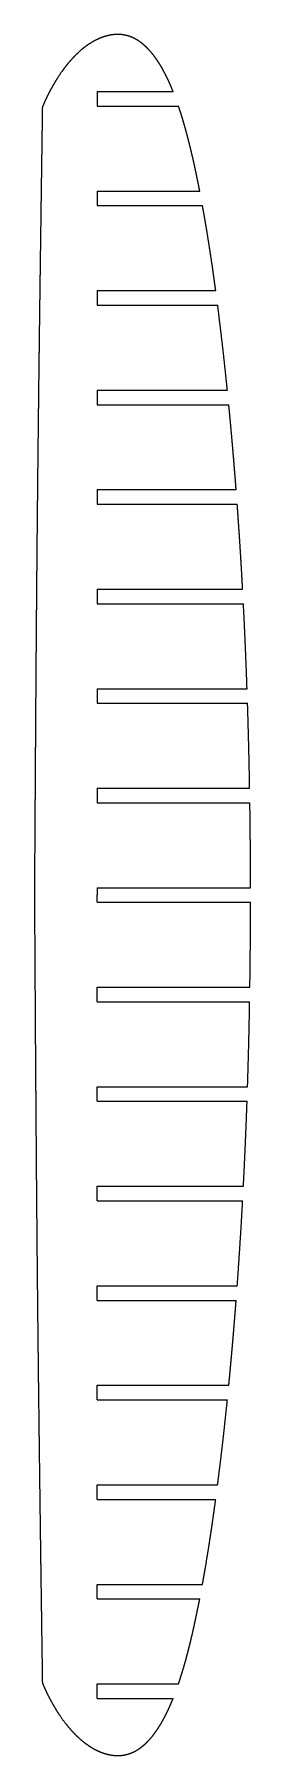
# Model space of a CAD drawing. Header units: metres. Extents: x 13 to 70, y -225 to 225.
import ezdxf

# ---------------------------------------------------------------- set-up
doc = ezdxf.new("R2010")
doc.units = ezdxf.units.M

msp = doc.modelspace()

# ---------------------------------------------------------------- linework, layer by layer
for p, q in [((29.73, 209.9, 483), (49.62, 209.9, 483)), ((29.73, 206.1, 483), (51.02, 206.1, 483)), ((29.73, 183.9, 483), (56.56, 183.9, 483)), ((29.73, 180.1, 483), (57.27, 180.1, 483)), ((29.73, 157.9, 483), (60.74, 157.9, 483)), ((29.73, 154.1, 483), (61.24, 154.1, 483)), ((29.73, 131.9, 483), (63.77, 131.9, 483)), ((29.73, 128.1, 483), (64.15, 128.1, 483)), ((29.73, 105.9, 483), (66.07, 105.9, 483)), ((29.73, 102.1, 483), (66.35, 102.1, 483)), ((29.73, 79.9, 483), (67.77, 79.9, 483)), ((29.73, 76.1, 483), (67.97, 76.1, 483)), ((29.73, 53.9, 483), (68.92, 53.9, 483)), ((29.73, 50.1, 483), (69.05, 50.1, 483)), ((29.73, 27.9, 483), (69.6, 27.9, 483)), ((29.73, 24.1, 483), (69.66, 24.1, 483)), ((29.73, 1.9, 483), (69.84, 1.9, 483)), ((29.73, -1.9, 483), (69.84, -1.9, 483)), ((29.73, -24.1, 483), (69.66, -24.1, 483)), ((29.73, -27.9, 483), (69.6, -27.9, 483)), ((29.73, -50.1, 483), (69.05, -50.1, 483)), ((29.73, -53.9, 483), (68.93, -53.9, 483)), ((29.73, -76.1, 483), (67.97, -76.1, 483)), ((29.73, -79.9, 483), (67.77, -79.9, 483)), ((29.73, -102.1, 483), (66.36, -102.1, 483)), ((29.73, -105.9, 483), (66.07, -105.9, 483)), ((29.73, -128.1, 483), (64.15, -128.1, 483)), ((29.73, -131.9, 483), (63.77, -131.9, 483)), ((29.73, -154.1, 483), (61.23, -154.1, 483)), ((29.73, -157.9, 483), (60.73, -157.9, 483)), ((29.73, -180.1, 483), (57.27, -180.1, 483)), ((29.73, -183.9, 483), (56.55, -183.9, 483)), ((29.73, -206.1, 483), (51.01, -206.1, 483)), ((29.73, -209.9, 483), (49.61, -209.9, 483))]:
    msp.add_line(p, q)
for points, knots in [([(49.62, 209.9, 483), (49.55, 210.07, 483), (49.48, 210.24, 483), (49.41, 210.4, 483), (49.35, 210.57, 483), (49.28, 210.73, 483), (49.21, 210.89, 483), (49.14, 211.05, 483), (48.78, 211.89, 483), (48.48, 212.57, 483), (48.17, 213.24, 483), (47.85, 213.91, 483), (47.51, 214.57, 483), (47.16, 215.23, 483), (46.8, 215.87, 483), (46.11, 217.05, 483), (45.78, 217.57, 483), (45.44, 218.09, 483), (45.09, 218.6, 483), (44.72, 219.11, 483), (44.34, 219.6, 483), (43.95, 220.08, 483), (43.11, 221.01, 483), (42.67, 221.47, 483), (42.21, 221.91, 483), (41.73, 222.33, 483), (41.23, 222.73, 483), (40.71, 223.09, 483), (40.16, 223.43, 483), (39.27, 223.89, 483), (38.94, 224.05, 483), (38.59, 224.2, 483), (38.25, 224.33, 483), (37.89, 224.44, 483), (37.53, 224.54, 483), (37.17, 224.62, 483), (36.35, 224.77, 483), (35.88, 224.83, 483), (35.41, 224.86, 483), (34.94, 224.86, 483), (34.47, 224.84, 483), (34, 224.79, 483), (33.54, 224.72, 483), (32.87, 224.59, 483), (32.67, 224.55, 483), (32.47, 224.5, 483), (32.27, 224.45, 483), (32.08, 224.4, 483), (31.88, 224.34, 483), (31.68, 224.28, 483), (31.27, 224.14, 483), (31.05, 224.06, 483), (30.84, 223.98, 483), (30.63, 223.9, 483), (30.41, 223.81, 483), (30.2, 223.72, 483), (29.99, 223.62, 483), (29.12, 223.21, 483), (28.49, 222.87, 483), (27.87, 222.5, 483), (27.27, 222.1, 483), (26.69, 221.68, 483), (26.12, 221.23, 483), (25.57, 220.77, 483), (24.28, 219.6, 483), (23.55, 218.89, 483), (22.86, 218.14, 483), (22.19, 217.36, 483), (21.55, 216.56, 483), (20.94, 215.75, 483), (20.35, 214.91, 483), (19.14, 213.09, 483), (18.53, 212.11, 483), (17.95, 211.1, 483), (17.39, 210.08, 483), (16.86, 209.05, 483), (16.36, 208, 483), (15.88, 206.94, 483), (15.43, 205.87, 483)], [0, 0, 0, 0, 0, 0, 0, 0, 0, 0.02769, 0.02769, 0.02769, 0.02769, 0.02769, 0.02769, 0.02769, 0.14584, 0.14584, 0.14584, 0.14584, 0.14584, 0.14584, 0.14584, 0.244866, 0.244866, 0.244866, 0.244866, 0.244866, 0.244866, 0.244866, 0.346247, 0.346247, 0.346247, 0.346247, 0.346247, 0.346247, 0.346247, 0.405446, 0.405446, 0.405446, 0.405446, 0.405446, 0.405446, 0.405446, 0.480324, 0.480324, 0.480324, 0.480324, 0.480324, 0.480324, 0.480324, 0.513115, 0.513115, 0.513115, 0.513115, 0.513115, 0.513115, 0.513115, 0.549504, 0.549504, 0.549504, 0.549504, 0.549504, 0.549504, 0.549504, 0.661205, 0.661205, 0.661205, 0.661205, 0.661205, 0.661205, 0.661205, 0.819832, 0.819832, 0.819832, 0.819832, 0.819832, 0.819832, 0.819832, 1, 1, 1, 1, 1, 1, 1, 1, 1]), ([(15.43, 205.87, 483), (15.43, 205.87, 483), (15.43, 205.87, 483), (15.43, 205.87, 483), (15.43, 205.87, 483), (15.43, 205.87, 483), (15.43, 205.87, 483), (15.43, 205.87, 483), (15.43, 205.85, 483), (15.43, 205.84, 483), (15.43, 205.82, 483), (15.43, 205.81, 483), (15.43, 205.79, 483), (15.43, 205.77, 483), (15.43, 205.75, 483), (15.43, 205.71, 483), (15.43, 205.68, 483), (15.43, 205.65, 483), (15.42, 205.62, 483), (15.42, 205.58, 483), (15.42, 205.53, 483), (15.42, 205.48, 483), (15.42, 205.38, 483), (15.42, 205.32, 483), (15.42, 205.25, 483), (15.42, 205.18, 483), (15.42, 205.11, 483), (15.42, 205.03, 483), (15.42, 204.94, 483), (15.41, 204.7, 483), (15.41, 204.55, 483), (15.41, 204.41, 483), (15.41, 204.26, 483), (15.4, 204.12, 483), (15.4, 203.97, 483), (15.4, 203.83, 483), (15.39, 203.44, 483), (15.39, 203.19, 483), (15.39, 202.95, 483), (15.38, 202.7, 483), (15.38, 202.45, 483), (15.38, 202.21, 483), (15.37, 201.96, 483), (15.36, 201.21, 483), (15.36, 200.69, 483), (15.35, 200.18, 483), (15.34, 199.67, 483), (15.33, 199.16, 483), (15.33, 198.65, 483), (15.32, 198.14, 483), (15.3, 196.62, 483), (15.28, 195.61, 483), (15.27, 194.6, 483), (15.26, 193.59, 483), (15.24, 192.58, 483), (15.23, 191.57, 483), (15.21, 190.56, 483), (15.19, 188.9, 483), (15.18, 188.24, 483), (15.17, 187.59, 483), (15.16, 186.93, 483), (15.15, 186.28, 483), (15.14, 185.62, 483), (15.13, 184.97, 483), (15.12, 183.6, 483), (15.11, 182.87, 483), (15.09, 182.13, 483), (15.08, 181.37, 483), (15.07, 180.6, 483), (15.06, 179.81, 483), (15.05, 179.01, 483), (15, 175.27, 483), (14.96, 172.35, 483), (14.92, 169.42, 483), (14.88, 166.5, 483), (14.84, 163.58, 483), (14.8, 160.65, 483), (14.76, 157.73, 483), (14.68, 151.58, 483), (14.64, 148.36, 483), (14.6, 145.14, 483), (14.56, 141.92, 483), (14.52, 138.7, 483), (14.48, 135.48, 483), (14.44, 132.26, 483), (14.37, 125.79, 483), (14.33, 122.53, 483), (14.29, 119.27, 483), (14.26, 116.01, 483), (14.22, 112.75, 483), (14.19, 109.5, 483), (14.15, 106.24, 483), (14.09, 99.62, 483), (14.05, 96.27, 483), (14.02, 92.91, 483), (13.99, 89.55, 483), (13.96, 86.19, 483), (13.93, 82.84, 483), (13.9, 79.48, 483), (13.85, 73.27, 483), (13.83, 70.42, 483), (13.81, 67.56, 483), (13.78, 64.71, 483), (13.76, 61.86, 483), (13.74, 59, 483), (13.72, 56.15, 483), (13.68, 50.82, 483), (13.66, 48.34, 483), (13.65, 45.86, 483), (13.63, 43.38, 483), (13.61, 40.9, 483), (13.6, 38.42, 483), (13.58, 35.94, 483), (13.55, 31.69, 483), (13.54, 29.92, 483), (13.53, 28.16, 483), (13.52, 26.39, 483), (13.51, 24.63, 483), (13.5, 22.86, 483), (13.49, 21.09, 483), (13.47, 18.72, 483), (13.47, 18.11, 483), (13.47, 17.5, 483), (13.46, 16.89, 483), (13.46, 16.28, 483), (13.45, 15.68, 483), (13.45, 15.07, 483), (13.44, 13.93, 483), (13.44, 13.39, 483), (13.44, 12.86, 483), (13.43, 12.32, 483), (13.43, 11.79, 483), (13.43, 11.26, 483), (13.42, 10.72, 483), (13.42, 9.57, 483), (13.41, 8.95, 483), (13.41, 8.33, 483), (13.41, 7.71, 483), (13.4, 7.08, 483), (13.4, 6.46, 483), (13.4, 5.84, 483), (13.39, 4.9, 483), (13.39, 4.58, 483), (13.39, 4.26, 483), (13.38, 3.94, 483), (13.38, 3.61, 483), (13.38, 3.29, 483), (13.38, 2.97, 483), (13.38, 2.47, 483), (13.37, 2.3, 483), (13.37, 2.14, 483), (13.37, 1.99, 483), (13.37, 1.85, 483), (13.37, 1.72, 483), (13.37, 1.59, 483), (13.37, 1.37, 483), (13.37, 1.26, 483), (13.37, 1.16, 483), (13.37, 1.06, 483), (13.37, 0.96, 483), (13.37, 0.86, 483), (13.36, 0.76, 483), (13.36, 0.6, 483), (13.36, 0.54, 483), (13.36, 0.49, 483), (13.36, 0.43, 483), (13.36, 0.38, 483), (13.36, 0.32, 483), (13.36, 0.27, 483), (13.36, 0.19, 483), (13.36, 0.17, 483), (13.36, 0.14, 483), (13.36, 0.12, 483), (13.36, 0.1, 483), (13.36, 0.07, 483), (13.36, 0.05, 483), (13.36, 0.03, 483), (13.36, 0.02, 483), (13.36, 0.01, 483), (13.36, 0.01, 483), (13.36, 0, 483), (13.36, 0, 483), (13.36, 0, 483), (13.36, 0, 483), (13.36, 0, 483), (13.36, 0, 483), (13.36, 0, 483), (13.36, 0, 483), (13.36, 0, 483), (13.36, -0.01, 483), (13.36, -0.02, 483), (13.36, -0.04, 483), (13.36, -0.05, 483), (13.36, -0.07, 483), (13.36, -0.08, 483), (13.36, -0.1, 483), (13.36, -0.12, 483), (13.36, -0.15, 483), (13.36, -0.17, 483), (13.36, -0.18, 483), (13.36, -0.2, 483), (13.36, -0.22, 483), (13.36, -0.24, 483), (13.36, -0.26, 483), (13.36, -0.31, 483), (13.36, -0.33, 483), (13.36, -0.36, 483), (13.36, -0.39, 483), (13.36, -0.42, 483), (13.36, -0.45, 483), (13.36, -0.48, 483), (13.36, -0.57, 483), (13.36, -0.63, 483), (13.36, -0.7, 483), (13.36, -0.76, 483), (13.37, -0.84, 483), (13.37, -0.92, 483), (13.37, -1, 483), (13.37, -1.19, 483), (13.37, -1.3, 483), (13.37, -1.41, 483), (13.37, -1.53, 483), (13.37, -1.65, 483), (13.37, -1.79, 483), (13.37, -1.93, 483), (13.37, -2.34, 483), (13.38, -2.6, 483), (13.38, -2.86, 483), (13.38, -3.12, 483), (13.38, -3.38, 483), (13.38, -3.63, 483), (13.38, -3.89, 483), (13.39, -4.66, 483), (13.39, -5.17, 483), (13.39, -5.68, 483), (13.4, -6.2, 483), (13.4, -6.71, 483), (13.4, -7.22, 483), (13.41, -7.73, 483), (13.42, -9.25, 483), (13.42, -10.26, 483), (13.43, -11.26, 483), (13.43, -12.27, 483), (13.44, -13.28, 483), (13.45, -14.29, 483), (13.45, -15.29, 483), (13.46, -16.96, 483), (13.47, -17.61, 483), (13.47, -18.27, 483), (13.47, -18.92, 483), (13.48, -19.58, 483), (13.48, -20.23, 483), (13.49, -20.89, 483), (13.49, -22.25, 483), (13.5, -22.98, 483), (13.5, -23.72, 483), (13.51, -24.48, 483), (13.51, -25.25, 483), (13.52, -26.04, 483), (13.52, -26.84, 483), (13.55, -30.58, 483), (13.56, -33.5, 483), (13.58, -36.42, 483), (13.6, -39.34, 483), (13.62, -42.26, 483), (13.64, -45.18, 483), (13.66, -48.1, 483), (13.71, -54.24, 483), (13.73, -57.46, 483), (13.75, -60.68, 483), (13.78, -63.9, 483), (13.8, -67.12, 483), (13.83, -70.34, 483), (13.85, -73.55, 483), (13.91, -80.03, 483), (13.94, -83.29, 483), (13.96, -86.54, 483), (13.99, -89.8, 483), (14.02, -93.06, 483), (14.05, -96.32, 483), (14.09, -99.57, 483), (14.15, -106.19, 483), (14.19, -109.55, 483), (14.22, -112.91, 483), (14.26, -116.26, 483), (14.3, -119.62, 483), (14.33, -122.98, 483), (14.37, -126.34, 483), (14.45, -132.55, 483), (14.48, -135.41, 483), (14.52, -138.26, 483), (14.55, -141.11, 483), (14.59, -143.97, 483), (14.62, -146.82, 483), (14.66, -149.68, 483), (14.73, -155.01, 483), (14.76, -157.5, 483), (14.79, -159.98, 483), (14.83, -162.46, 483), (14.86, -164.94, 483), (14.89, -167.42, 483), (14.93, -169.9, 483), (14.98, -174.15, 483), (15.01, -175.92, 483), (15.03, -177.69, 483), (15.06, -179.46, 483), (15.08, -181.22, 483), (15.11, -182.99, 483), (15.13, -184.76, 483), (15.17, -187.14, 483), (15.17, -187.75, 483), (15.18, -188.35, 483), (15.19, -188.96, 483), (15.2, -189.57, 483), (15.21, -190.18, 483), (15.22, -190.79, 483), (15.23, -191.93, 483), (15.24, -192.47, 483), (15.25, -193, 483), (15.25, -193.54, 483), (15.26, -194.07, 483), (15.27, -194.6, 483), (15.28, -195.14, 483), (15.29, -196.29, 483), (15.3, -196.92, 483), (15.31, -197.54, 483), (15.32, -198.16, 483), (15.33, -198.78, 483), (15.34, -199.4, 483), (15.35, -200.03, 483), (15.36, -200.97, 483), (15.36, -201.29, 483), (15.37, -201.61, 483), (15.37, -201.93, 483), (15.38, -202.25, 483), (15.38, -202.58, 483), (15.39, -202.9, 483), (15.39, -203.4, 483), (15.4, -203.57, 483), (15.4, -203.73, 483), (15.4, -203.88, 483), (15.4, -204.02, 483), (15.4, -204.16, 483), (15.41, -204.28, 483), (15.41, -204.5, 483), (15.41, -204.61, 483), (15.41, -204.71, 483), (15.41, -204.81, 483), (15.41, -204.91, 483), (15.42, -205.01, 483), (15.42, -205.12, 483), (15.42, -205.27, 483), (15.42, -205.33, 483), (15.42, -205.38, 483), (15.42, -205.44, 483), (15.42, -205.49, 483), (15.42, -205.55, 483), (15.42, -205.6, 483), (15.43, -205.68, 483), (15.43, -205.7, 483), (15.43, -205.73, 483), (15.43, -205.75, 483), (15.43, -205.78, 483), (15.43, -205.8, 483), (15.43, -205.82, 483), (15.43, -205.84, 483), (15.43, -205.85, 483), (15.43, -205.85, 483), (15.43, -205.86, 483), (15.43, -205.86, 483), (15.43, -205.86, 483), (15.43, -205.87, 483), (15.43, -205.87, 483), (15.43, -205.87, 483), (15.43, -205.87, 483), (15.43, -205.87, 483), (15.43, -205.87, 483), (15.43, -205.87, 483), (15.43, -205.87, 483), (15.43, -205.87, 483)], [0, 0, 0, 0, 0, 0, 0, 0, 0, 0.002418, 0.002418, 0.002418, 0.002418, 0.002418, 0.002418, 0.002418, 0.004895, 0.004895, 0.004895, 0.004895, 0.004895, 0.004895, 0.004895, 0.008221, 0.008221, 0.008221, 0.008221, 0.008221, 0.008221, 0.008221, 0.011547, 0.011547, 0.011547, 0.011547, 0.011547, 0.011547, 0.011547, 0.016628, 0.016628, 0.016628, 0.016628, 0.016628, 0.016628, 0.016628, 0.025224, 0.025224, 0.025224, 0.025224, 0.025224, 0.025224, 0.025224, 0.04308, 0.04308, 0.04308, 0.04308, 0.04308, 0.04308, 0.04308, 0.07827, 0.07827, 0.07827, 0.07827, 0.07827, 0.07827, 0.07827, 0.101136, 0.101136, 0.101136, 0.101136, 0.101136, 0.101136, 0.101136, 0.125973, 0.125973, 0.125973, 0.125973, 0.125973, 0.125973, 0.125973, 0.215015, 0.215015, 0.215015, 0.215015, 0.215015, 0.215015, 0.215015, 0.313075, 0.313075, 0.313075, 0.313075, 0.313075, 0.313075, 0.313075, 0.412291, 0.412291, 0.412291, 0.412291, 0.412291, 0.412291, 0.412291, 0.514533, 0.514533, 0.514533, 0.514533, 0.514533, 0.514533, 0.514533, 0.601417, 0.601417, 0.601417, 0.601417, 0.601417, 0.601417, 0.601417, 0.676939, 0.676939, 0.676939, 0.676939, 0.676939, 0.676939, 0.676939, 0.730724, 0.730724, 0.730724, 0.730724, 0.730724, 0.730724, 0.730724, 0.749259, 0.749259, 0.749259, 0.749259, 0.749259, 0.749259, 0.749259, 0.765512, 0.765512, 0.765512, 0.765512, 0.765512, 0.765512, 0.765512, 0.784439, 0.784439, 0.784439, 0.784439, 0.784439, 0.784439, 0.784439, 0.794233, 0.794233, 0.794233, 0.794233, 0.794233, 0.794233, 0.794233, 0.79966, 0.79966, 0.79966, 0.79966, 0.79966, 0.79966, 0.79966, 0.804278, 0.804278, 0.804278, 0.804278, 0.804278, 0.804278, 0.804278, 0.806821, 0.806821, 0.806821, 0.806821, 0.806821, 0.806821, 0.806821, 0.808009, 0.808009, 0.808009, 0.808009, 0.808009, 0.808009, 0.808009, 0.808688, 0.808688, 0.808688, 0.808688, 0.808688, 0.808688, 0.808688, 0.809333, 0.809333, 0.809333, 0.809333, 0.809333, 0.809333, 0.809333, 0.810259, 0.810259, 0.810259, 0.810259, 0.810259, 0.810259, 0.810259, 0.810983, 0.810983, 0.810983, 0.810983, 0.810983, 0.810983, 0.810983, 0.811708, 0.811708, 0.811708, 0.811708, 0.811708, 0.811708, 0.811708, 0.812846, 0.812846, 0.812846, 0.812846, 0.812846, 0.812846, 0.812846, 0.814088, 0.814088, 0.814088, 0.814088, 0.814088, 0.814088, 0.814088, 0.816207, 0.816207, 0.816207, 0.816207, 0.816207, 0.816207, 0.816207, 0.820389, 0.820389, 0.820389, 0.820389, 0.820389, 0.820389, 0.820389, 0.82863, 0.82863, 0.82863, 0.82863, 0.82863, 0.82863, 0.82863, 0.833986, 0.833986, 0.833986, 0.833986, 0.833986, 0.833986, 0.833986, 0.839802, 0.839802, 0.839802, 0.839802, 0.839802, 0.839802, 0.839802, 0.860659, 0.860659, 0.860659, 0.860659, 0.860659, 0.860659, 0.860659, 0.883633, 0.883633, 0.883633, 0.883633, 0.883633, 0.883633, 0.883633, 0.906887, 0.906887, 0.906887, 0.906887, 0.906887, 0.906887, 0.906887, 0.93086, 0.93086, 0.93086, 0.93086, 0.93086, 0.93086, 0.93086, 0.951239, 0.951239, 0.951239, 0.951239, 0.951239, 0.951239, 0.951239, 0.968956, 0.968956, 0.968956, 0.968956, 0.968956, 0.968956, 0.968956, 0.981576, 0.981576, 0.981576, 0.981576, 0.981576, 0.981576, 0.981576, 0.985926, 0.985926, 0.985926, 0.985926, 0.985926, 0.985926, 0.985926, 0.989739, 0.989739, 0.989739, 0.989739, 0.989739, 0.989739, 0.989739, 0.99418, 0.99418, 0.99418, 0.99418, 0.99418, 0.99418, 0.99418, 0.996479, 0.996479, 0.996479, 0.996479, 0.996479, 0.996479, 0.996479, 0.997752, 0.997752, 0.997752, 0.997752, 0.997752, 0.997752, 0.997752, 0.998836, 0.998836, 0.998836, 0.998836, 0.998836, 0.998836, 0.998836, 0.999432, 0.999432, 0.999432, 0.999432, 0.999432, 0.999432, 0.999432, 0.999711, 0.999711, 0.999711, 0.999711, 0.999711, 0.999711, 0.999711, 0.999823, 0.999823, 0.999823, 0.999823, 0.999823, 0.999823, 0.999823, 1, 1, 1, 1, 1, 1, 1, 1, 1]), ([(56.56, 183.9, 483), (56.28, 185.38, 483), (55.98, 186.85, 483), (55.68, 188.32, 483), (55.37, 189.79, 483), (55.05, 191.26, 483), (54.71, 192.73, 483), (54.37, 194.19, 483), (53.87, 196.21, 483), (53.74, 196.76, 483), (53.6, 197.31, 483), (53.46, 197.84, 483), (53.32, 198.38, 483), (53.18, 198.9, 483), (53.04, 199.42, 483), (52.79, 200.31, 483), (52.69, 200.69, 483), (52.58, 201.07, 483), (52.47, 201.44, 483), (52.37, 201.81, 483), (52.26, 202.18, 483), (52.15, 202.54, 483), (51.92, 203.32, 483), (51.79, 203.73, 483), (51.66, 204.14, 483), (51.53, 204.54, 483), (51.41, 204.94, 483), (51.28, 205.33, 483), (51.15, 205.72, 483), (51.02, 206.1, 483)], [0, 0, 0, 0, 0, 0, 0, 0, 0, 0.499091, 0.499091, 0.499091, 0.499091, 0.499091, 0.499091, 0.499091, 0.689458, 0.689458, 0.689458, 0.689458, 0.689458, 0.689458, 0.689458, 0.832233, 0.832233, 0.832233, 0.832233, 0.832233, 0.832233, 0.832233, 1, 1, 1, 1, 1, 1, 1, 1, 1]), ([(60.74, 157.9, 483), (60.62, 158.79, 483), (60.49, 159.68, 483), (60.37, 160.57, 483), (60.25, 161.46, 483), (60.12, 162.34, 483), (60, 163.23, 483), (59.87, 164.12, 483), (59.46, 166.9, 483), (59.17, 168.79, 483), (58.88, 170.68, 483), (58.58, 172.57, 483), (58.27, 174.45, 483), (57.95, 176.34, 483), (57.62, 178.22, 483), (57.27, 180.1, 483)], [0, 0, 0, 0, 0, 0, 0, 0, 0, 0.31941, 0.31941, 0.31941, 0.31941, 0.31941, 0.31941, 0.31941, 1, 1, 1, 1, 1, 1, 1, 1, 1]), ([(66.07, 105.9, 483), (65.93, 107.7, 483), (65.79, 109.5, 483), (65.65, 111.3, 483), (65.5, 113.1, 483), (65.35, 114.9, 483), (65.2, 116.69, 483), (65.04, 118.49, 483), (64.79, 121.27, 483), (64.7, 122.24, 483), (64.62, 123.22, 483), (64.52, 124.2, 483), (64.43, 125.17, 483), (64.34, 126.15, 483), (64.25, 127.12, 483), (64.15, 128.1, 483)], [0, 0, 0, 0, 0, 0, 0, 0, 0, 0.647974, 0.647974, 0.647974, 0.647974, 0.647974, 0.647974, 0.647974, 1, 1, 1, 1, 1, 1, 1, 1, 1]), ([(67.77, 79.9, 483), (67.73, 80.55, 483), (67.69, 81.2, 483), (67.66, 81.85, 483), (67.62, 82.5, 483), (67.58, 83.15, 483), (67.55, 83.8, 483), (67.51, 84.45, 483), (67.35, 87.22, 483), (67.22, 89.35, 483), (67.09, 91.48, 483), (66.95, 93.6, 483), (66.81, 95.73, 483), (66.66, 97.85, 483), (66.51, 99.98, 483), (66.35, 102.1, 483)], [0, 0, 0, 0, 0, 0, 0, 0, 0, 0.233987, 0.233987, 0.233987, 0.233987, 0.233987, 0.233987, 0.233987, 1, 1, 1, 1, 1, 1, 1, 1, 1]), ([(64.15, -128.1, 483), (64.26, -126.97, 483), (64.37, -125.85, 483), (64.48, -124.72, 483), (64.58, -123.59, 483), (64.68, -122.46, 483), (64.79, -121.34, 483), (64.89, -120.21, 483), (65.07, -118.2, 483), (65.14, -117.32, 483), (65.22, -116.44, 483), (65.29, -115.57, 483), (65.37, -114.69, 483), (65.44, -113.81, 483), (65.51, -112.93, 483), (65.65, -111.28, 483), (65.71, -110.51, 483), (65.77, -109.74, 483), (65.83, -108.98, 483), (65.89, -108.21, 483), (65.95, -107.44, 483), (66.01, -106.67, 483), (66.07, -105.9, 483)], [0, 0, 0, 0, 0, 0, 0, 0, 0, 0.406516, 0.406516, 0.406516, 0.406516, 0.406516, 0.406516, 0.406516, 0.723135, 0.723135, 0.723135, 0.723135, 0.723135, 0.723135, 0.723135, 1, 1, 1, 1, 1, 1, 1, 1, 1]), ([(57.27, -180.1, 483), (57.38, -179.47, 483), (57.5, -178.83, 483), (57.61, -178.2, 483), (57.72, -177.56, 483), (57.83, -176.93, 483), (57.94, -176.29, 483), (58.05, -175.66, 483), (58.51, -172.89, 483), (58.86, -170.75, 483), (59.2, -168.61, 483), (59.52, -166.47, 483), (59.84, -164.33, 483), (60.14, -162.19, 483), (60.44, -160.05, 483), (60.73, -157.9, 483)], [0, 0, 0, 0, 0, 0, 0, 0, 0, 0.229427, 0.229427, 0.229427, 0.229427, 0.229427, 0.229427, 0.229427, 1, 1, 1, 1, 1, 1, 1, 1, 1]), ([(51.01, -206.1, 483), (51.03, -206.02, 483), (51.06, -205.95, 483), (51.09, -205.87, 483), (51.11, -205.79, 483), (51.14, -205.71, 483), (51.17, -205.63, 483), (51.19, -205.56, 483), (51.33, -205.13, 483), (51.44, -204.79, 483), (51.55, -204.45, 483), (51.66, -204.1, 483), (51.77, -203.76, 483), (51.88, -203.41, 483), (51.98, -203.06, 483), (52.49, -201.39, 483), (52.87, -200.06, 483), (53.23, -198.72, 483), (53.58, -197.38, 483), (53.92, -196.04, 483), (54.24, -194.69, 483), (54.56, -193.34, 483), (55.09, -190.99, 483), (55.31, -189.98, 483), (55.53, -188.97, 483), (55.74, -187.95, 483), (55.95, -186.94, 483), (56.16, -185.93, 483), (56.36, -184.91, 483), (56.55, -183.9, 483)], [0, 0, 0, 0, 0, 0, 0, 0, 0, 0.028921, 0.028921, 0.028921, 0.028921, 0.028921, 0.028921, 0.028921, 0.155322, 0.155322, 0.155322, 0.155322, 0.155322, 0.155322, 0.155322, 0.639021, 0.639021, 0.639021, 0.639021, 0.639021, 0.639021, 0.639021, 1, 1, 1, 1, 1, 1, 1, 1, 1]), ([(15.43, -205.87, 483), (15.97, -207.15, 483), (16.55, -208.41, 483), (17.16, -209.65, 483), (17.81, -210.88, 483), (18.49, -212.09, 483), (19.22, -213.27, 483), (19.99, -214.42, 483), (21.53, -216.52, 483), (22.29, -217.48, 483), (23.08, -218.41, 483), (23.92, -219.3, 483), (24.79, -220.15, 483), (25.72, -220.95, 483), (26.69, -221.69, 483), (27.98, -222.54, 483), (28.26, -222.71, 483), (28.54, -222.88, 483), (28.82, -223.04, 483), (29.11, -223.2, 483), (29.4, -223.34, 483), (29.69, -223.49, 483), (30.14, -223.69, 483), (30.29, -223.76, 483), (30.45, -223.83, 483), (30.6, -223.89, 483), (30.76, -223.95, 483), (30.92, -224.01, 483), (31.07, -224.07, 483), (31.39, -224.18, 483), (31.54, -224.23, 483), (31.7, -224.28, 483), (31.86, -224.33, 483), (32.02, -224.38, 483), (32.17, -224.42, 483), (32.33, -224.47, 483), (33.03, -224.64, 483), (33.57, -224.74, 483), (34.12, -224.82, 483), (34.67, -224.86, 483), (35.22, -224.87, 483), (35.77, -224.84, 483), (36.32, -224.78, 483), (37.4, -224.58, 483), (37.92, -224.44, 483), (38.44, -224.27, 483), (38.94, -224.07, 483), (39.43, -223.84, 483), (39.9, -223.58, 483), (40.36, -223.29, 483), (41.14, -222.76, 483), (41.47, -222.51, 483), (41.79, -222.25, 483), (42.1, -221.99, 483), (42.4, -221.71, 483), (42.7, -221.42, 483), (42.98, -221.13, 483), (43.78, -220.27, 483), (44.27, -219.69, 483), (44.74, -219.09, 483), (45.19, -218.46, 483), (45.62, -217.83, 483), (46.02, -217.18, 483), (46.41, -216.53, 483), (47.2, -215.15, 483), (47.58, -214.42, 483), (47.95, -213.68, 483), (48.31, -212.93, 483), (48.65, -212.18, 483), (48.98, -211.43, 483), (49.3, -210.67, 483), (49.61, -209.9, 483)], [0, 0, 0, 0, 0, 0, 0, 0, 0, 0.0216076, 0.0216076, 0.0216076, 0.0216076, 0.0216076, 0.0216076, 0.0216076, 0.0406201, 0.0406201, 0.0406201, 0.0406201, 0.0406201, 0.0406201, 0.0406201, 0.0456983, 0.0456983, 0.0456983, 0.0456983, 0.0456983, 0.0456983, 0.0456983, 0.0483448, 0.0483448, 0.0483448, 0.0483448, 0.0483448, 0.0483448, 0.0483448, 0.0509708, 0.0509708, 0.0509708, 0.0509708, 0.0509708, 0.0509708, 0.0509708, 0.0597328, 0.0597328, 0.0597328, 0.0597328, 0.0597328, 0.0597328, 0.0597328, 0.0683249, 0.0683249, 0.0683249, 0.0683249, 0.0683249, 0.0683249, 0.0683249, 0.074828, 0.074828, 0.074828, 0.074828, 0.074828, 0.074828, 0.074828, 0.0869692, 0.0869692, 0.0869692, 0.0869692, 0.0869692, 0.0869692, 0.0869692, 0.1000834, 0.1000834, 0.1000834, 0.1000834, 0.1000834, 0.1000834, 0.1000834, 0.1000834, 0.1000834])]:
    msp.add_open_spline(points, degree=8, knots=knots)
for points, degree in [([(29.73, 209.9, 483), (29.73, 206.1, 483)], 1), ([(29.73, 183.9, 483), (29.73, 180.1, 483)], 1), ([(29.73, 157.9, 483), (29.73, 154.1, 483)], 1), ([(63.77, 131.9, 483), (63.49, 134.68, 483), (63.2, 137.46, 483), (62.9, 140.23, 483), (62.59, 143.01, 483), (62.27, 145.78, 483), (61.94, 148.56, 483), (61.59, 151.33, 483), (61.24, 154.1, 483)], 8), ([(29.73, 131.9, 483), (29.73, 128.1, 483)], 1), ([(29.73, 105.9, 483), (29.73, 102.1, 483)], 1), ([(29.73, 79.9, 483), (29.73, 76.1, 483)], 1), ([(68.92, 53.9, 483), (68.83, 56.68, 483), (68.72, 59.45, 483), (68.61, 62.23, 483), (68.5, 65, 483), (68.38, 67.78, 483), (68.25, 70.55, 483), (68.11, 73.33, 483), (67.97, 76.1, 483)], 8), ([(29.73, 53.9, 483), (29.73, 50.1, 483)], 1), ([(69.6, 27.9, 483), (69.55, 30.68, 483), (69.5, 33.45, 483), (69.44, 36.23, 483), (69.37, 39, 483), (69.3, 41.78, 483), (69.23, 44.55, 483), (69.14, 47.33, 483), (69.05, 50.1, 483)], 8), ([(29.73, 27.9, 483), (29.73, 24.1, 483)], 1), ([(69.84, 1.9, 483), (69.84, 4.68, 483), (69.83, 7.45, 483), (69.81, 10.23, 483), (69.79, 13, 483), (69.77, 15.78, 483), (69.74, 18.55, 483), (69.7, 21.33, 483), (69.66, 24.1, 483)], 8), ([(29.73, 1.9, 483), (29.73, 0, 483)], 1), ([(29.73, -1.9, 483), (29.73, 0, 483)], 1), ([(69.66, -24.1, 483), (69.7, -21.33, 483), (69.74, -18.55, 483), (69.77, -15.78, 483), (69.79, -13, 483), (69.81, -10.23, 483), (69.83, -7.45, 483), (69.84, -4.68, 483), (69.84, -1.9, 483)], 8), ([(29.73, -27.9, 483), (29.73, -24.1, 483)], 1), ([(69.05, -50.1, 483), (69.14, -47.33, 483), (69.23, -44.55, 483), (69.3, -41.78, 483), (69.38, -39, 483), (69.44, -36.23, 483), (69.5, -33.45, 483), (69.55, -30.68, 483), (69.6, -27.9, 483)], 8), ([(29.73, -53.9, 483), (29.73, -50.1, 483)], 1), ([(67.97, -76.1, 483), (68.11, -73.33, 483), (68.25, -70.55, 483), (68.38, -67.78, 483), (68.5, -65, 483), (68.62, -62.23, 483), (68.73, -59.45, 483), (68.83, -56.68, 483), (68.93, -53.9, 483)], 8), ([(29.73, -79.9, 483), (29.73, -76.1, 483)], 1), ([(66.36, -102.1, 483), (66.56, -99.33, 483), (66.75, -96.55, 483), (66.94, -93.78, 483), (67.12, -91, 483), (67.29, -88.23, 483), (67.46, -85.45, 483), (67.62, -82.68, 483), (67.77, -79.9, 483)], 8), ([(29.73, -105.9, 483), (29.73, -102.1, 483)], 1), ([(29.73, -131.9, 483), (29.73, -128.1, 483)], 1), ([(61.23, -154.1, 483), (61.59, -151.33, 483), (61.93, -148.56, 483), (62.27, -145.78, 483), (62.59, -143.01, 483), (62.9, -140.23, 483), (63.2, -137.46, 483), (63.49, -134.68, 483), (63.77, -131.9, 483)], 8), ([(29.73, -157.9, 483), (29.73, -154.1, 483)], 1), ([(29.73, -183.9, 483), (29.73, -180.1, 483)], 1), ([(29.73, -209.9, 483), (29.73, -206.1, 483)], 1)]:
    msp.add_open_spline(points, degree=degree)

doc.saveas('drawing.dxf')
